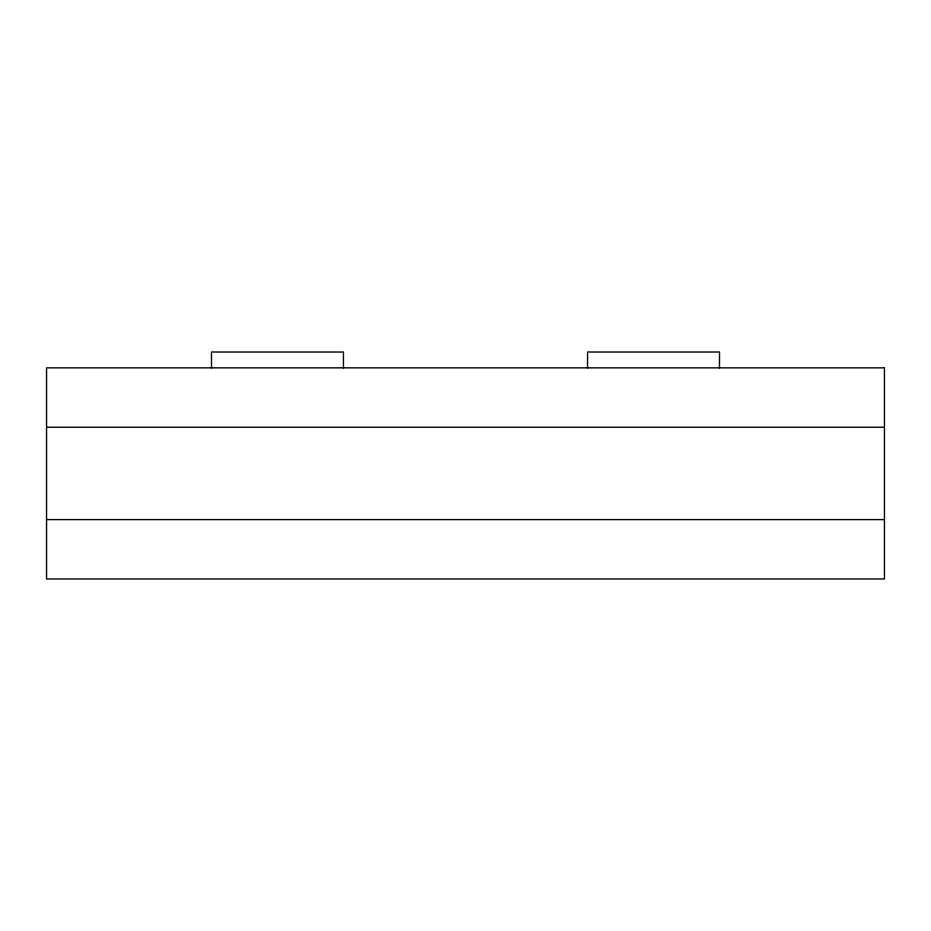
<?xml version="1.0" encoding="UTF-8"?>
<svg xmlns="http://www.w3.org/2000/svg" width="931" height="931" viewBox="0 0 931 931"><rect width="100%" height="100%" fill="white"/><g stroke="black" fill="none" stroke-linecap="round" stroke-linejoin="round"><path stroke-width="1.4" d="M46.55 427.236L884.45 427.236M46.55 519.603L884.45 519.603M719.512 367.85L719.512 352.023L587.554 352.023L587.554 367.85M343.446 367.85L343.446 352.023L211.488 352.023L211.488 367.85M884.45 367.85L46.55 367.85L46.55 578.977L884.45 578.977L884.45 367.85"/></g></svg>
